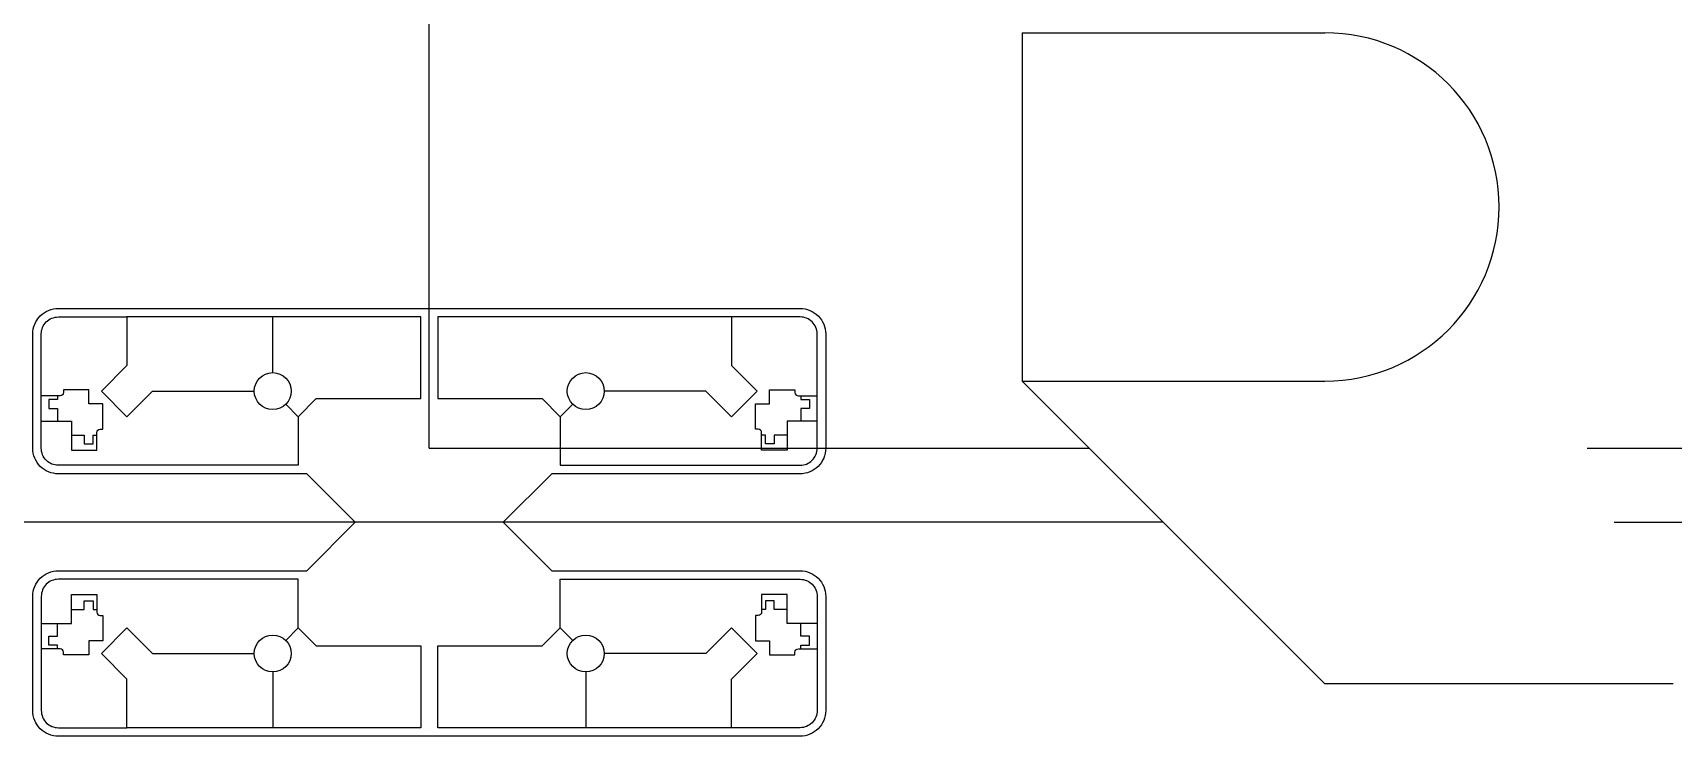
# Model space of a CAD drawing. Header units: inches. Extents: x 54 to 1018, y 46 to 459.
import ezdxf

# ---------------------------------------------------------------- set-up
doc = ezdxf.new("R2010")
doc.units = ezdxf.units.IN
doc.header["$MEASUREMENT"] = 0

msp = doc.modelspace()

# ---------------------------------------------------------------- linework, layer by layer
for p, q in [((635.17, 458.97), (813.1, 458.97)), ((635.17, 458.97), (635.17, 254.43)), ((195.02, 259.36), (195.02, 292.09)), ((464.51, 292.09), (464.51, 263.52)), ((464.51, 263.52), (479.51, 248.51)), ((635.17, 254.43), (813.1, 254.43)), ((813.1, 76.5), (635.17, 254.43)), ((414.2, 248.51), (389.74, 248.51)), ((449.5, 248.51), (414.2, 248.51)), ((464.51, 233.51), (449.5, 248.51)), ((479.51, 248.51), (464.51, 233.51)), ((286.96, 214.92), (674.68, 214.92)), ((195.02, 83.56), (195.02, 50.84)), ((378.9, 83.56), (378.9, 50.84)), ((1017.65, 76.5), (813.1, 76.5))]:
    msp.add_line(p, q)
for p, direction in [((286.96, 214.92), (0, 1)), ((967.13, 214.92), (1, 0)), ((718.14, 171.46), (-1, 0)), ((982.99, 171.46), (1, 0))]:
    msp.add_ray(p, direction)
msp.add_lwpolyline([(464.51, 199.94), (424.2, 199.94), (404.2, 199.94), (358.89, 199.94), (330.41, 171.46), (358.89, 142.98), (404.2, 142.98), (424.2, 142.98), (464.51, 142.98), (504.82, 142.98, -0.414214), (519.82, 127.98), (519.82, 94.41), (519.82, 60.84, -0.414214), (504.82, 45.84), (464.51, 45.84), (353.31, 45.84), (286.96, 45.84), (220.61, 45.84), (109.41, 45.84), (69.1, 45.84, -0.414214), (54.1, 60.84), (54.1, 94.41), (54.1, 127.98, -0.414214), (69.1, 142.98), (109.41, 142.98), (149.72, 142.98), (169.72, 142.98), (215.03, 142.98), (243.51, 171.46), (215.03, 199.94), (169.72, 199.94), (149.72, 199.94), (109.41, 199.94), (69.1, 199.94, -0.414214), (54.1, 214.94), (54.1, 248.51), (54.1, 282.09, -0.414214), (69.1, 297.09), (109.41, 297.09), (220.61, 297.09), (286.96, 297.09), (353.31, 297.09), (464.51, 297.09), (504.82, 297.09, -0.414214), (519.82, 282.09), (519.82, 248.51), (519.82, 214.94, -0.414214), (504.82, 199.94)], format="xyb", close=True)
for points in [[(202.69, 240.84), (210.03, 233.51), (210.03, 204.94), (169.72, 204.94), (149.72, 204.94), (109.41, 204.94), (69.1, 204.94, -0.414214), (59.1, 214.94), (59.1, 248.51), (59.1, 282.09, -0.414214), (69.1, 292.09), (109.41, 292.09)], [(371.23, 240.84), (363.89, 233.51), (363.89, 204.94), (404.2, 204.94), (424.2, 204.94), (464.51, 204.94), (504.82, 204.94, 0.414214), (514.82, 214.94), (514.82, 248.51), (514.82, 282.09, 0.414214), (504.82, 292.09), (464.51, 292.09), (291.96, 292.09), (291.96, 244.09), (353.31, 244.09), (363.89, 233.51)], [(59.1, 230.82), (59.75, 230.82), (68.59, 230.82), (76.79, 230.82), (76.79, 222.63), (84.26, 222.63), (84.26, 217.61), (89.53, 217.61), (89.53, 222.63), (91.72, 222.63), (91.72, 224.18, -0.414214), (93.72, 226.18), (95.28, 226.18), (95.28, 241.11), (87.08, 241.11), (87.08, 249.31), (72.15, 249.31), (72.15, 247.76, -0.414214), (70.15, 245.76), (68.59, 245.76), (68.59, 243.57), (63.58, 243.57), (63.58, 238.29), (68.59, 238.29), (68.59, 230.82)], [(514.82, 230.82), (514.17, 230.82), (505.33, 230.82), (497.13, 230.82), (497.13, 222.63), (489.66, 222.63), (489.66, 217.61), (484.39, 217.61), (484.39, 222.63), (482.2, 222.63), (482.2, 224.18, 0.414214), (480.2, 226.18), (478.64, 226.18), (478.64, 241.11), (486.84, 241.11), (486.84, 249.31), (501.77, 249.31), (501.77, 247.76, 0.414214), (503.77, 245.76), (505.33, 245.76), (505.33, 243.57), (510.34, 243.57), (510.34, 238.29), (505.33, 238.29), (505.33, 230.82)], [(202.69, 102.08), (210.03, 109.41), (210.03, 137.98), (169.72, 137.98), (149.72, 137.98), (109.41, 137.98), (69.1, 137.98, 0.414214), (59.1, 127.98), (59.1, 94.41), (59.1, 60.84, 0.414214), (69.1, 50.84), (109.41, 50.84)], [(371.23, 102.08), (363.89, 109.41), (363.89, 137.98), (404.2, 137.98), (424.2, 137.98), (464.51, 137.98), (504.82, 137.98, -0.414214), (514.82, 127.98), (514.82, 94.41), (514.82, 60.84, -0.414214), (504.82, 50.84), (464.51, 50.84), (464.51, 79.4), (479.51, 94.41), (464.51, 109.41), (449.5, 94.41), (414.2, 94.41), (389.74, 94.41)], [(59.1, 112.1), (59.75, 112.1), (68.59, 112.1), (76.79, 112.1), (76.79, 120.3), (84.26, 120.3), (84.26, 125.31), (89.53, 125.31), (89.53, 120.3), (91.72, 120.3), (91.72, 118.74, 0.414214), (93.72, 116.74), (95.28, 116.74), (95.28, 101.81), (87.08, 101.81), (87.08, 93.61), (72.15, 93.61), (72.15, 95.17, 0.414214), (70.15, 97.17), (68.59, 97.17), (68.59, 99.36), (63.58, 99.36), (63.58, 104.63), (68.59, 104.63), (68.59, 112.1)], [(514.82, 112.1), (514.17, 112.1), (505.33, 112.1), (497.13, 112.1), (497.13, 120.3), (489.66, 120.3), (489.66, 125.31), (484.39, 125.31), (484.39, 120.3), (482.2, 120.3), (482.2, 118.74, -0.414214), (480.2, 116.74), (478.64, 116.74), (478.64, 101.81), (486.84, 101.81), (486.84, 93.61), (501.77, 93.61), (501.77, 95.17, -0.414214), (503.77, 97.17), (505.33, 97.17), (505.33, 99.36), (510.34, 99.36), (510.34, 104.63), (505.33, 104.63), (505.33, 112.1)]]:
    msp.add_lwpolyline(points, format="xyb")
for points in [[(210.03, 233.51), (220.61, 244.09), (281.96, 244.09), (281.96, 292.09), (220.61, 292.09), (109.41, 292.09), (109.41, 263.52), (94.41, 248.51), (109.41, 233.51), (124.41, 248.51), (159.72, 248.51), (184.18, 248.51)], [(68.59, 245.76), (59.75, 245.76), (59.1, 245.76)], [(505.33, 245.76), (514.17, 245.76), (514.82, 245.76)], [(76.79, 222.63), (76.79, 213.78), (91.72, 213.78), (91.72, 222.63)], [(497.13, 222.63), (497.13, 213.78), (482.2, 213.78), (482.2, 222.63)], [(76.79, 120.3), (76.79, 129.14), (91.72, 129.14), (91.72, 120.3)], [(497.13, 120.3), (497.13, 129.14), (482.2, 129.14), (482.2, 120.3)], [(210.03, 109.41), (220.61, 98.84), (281.96, 98.84), (281.96, 50.84), (220.61, 50.84), (109.41, 50.84), (109.41, 79.4), (94.41, 94.41), (109.41, 109.41), (124.41, 94.41), (159.72, 94.41), (184.18, 94.41)], [(464.51, 50.84), (353.31, 50.84), (291.96, 50.84), (291.96, 98.84), (353.31, 98.84), (363.89, 109.41)], [(68.59, 97.17), (59.75, 97.17), (59.1, 97.17)], [(505.33, 97.17), (514.17, 97.17), (514.82, 97.17)]]:
    msp.add_lwpolyline(points)
for centre in [(195.02, 248.51), (378.9, 248.51), (195.02, 94.41), (378.9, 94.41)]:
    msp.add_circle(centre, 10.85)
msp.add_arc((813.1, 356.7), 102.27, 270, 90)

doc.saveas('drawing.dxf')
